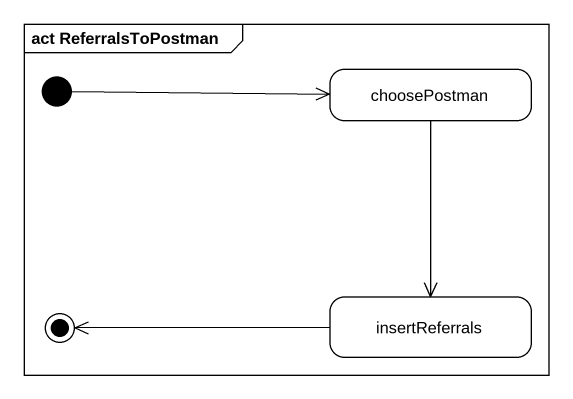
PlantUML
@startuml
mainframe act ReferralsToPostman
hide empty description
state choosePostman
state insertReferrals
[*] -right-> choosePostman
choosePostman --> insertReferrals
insertReferrals -left-> [*]
@enduml
